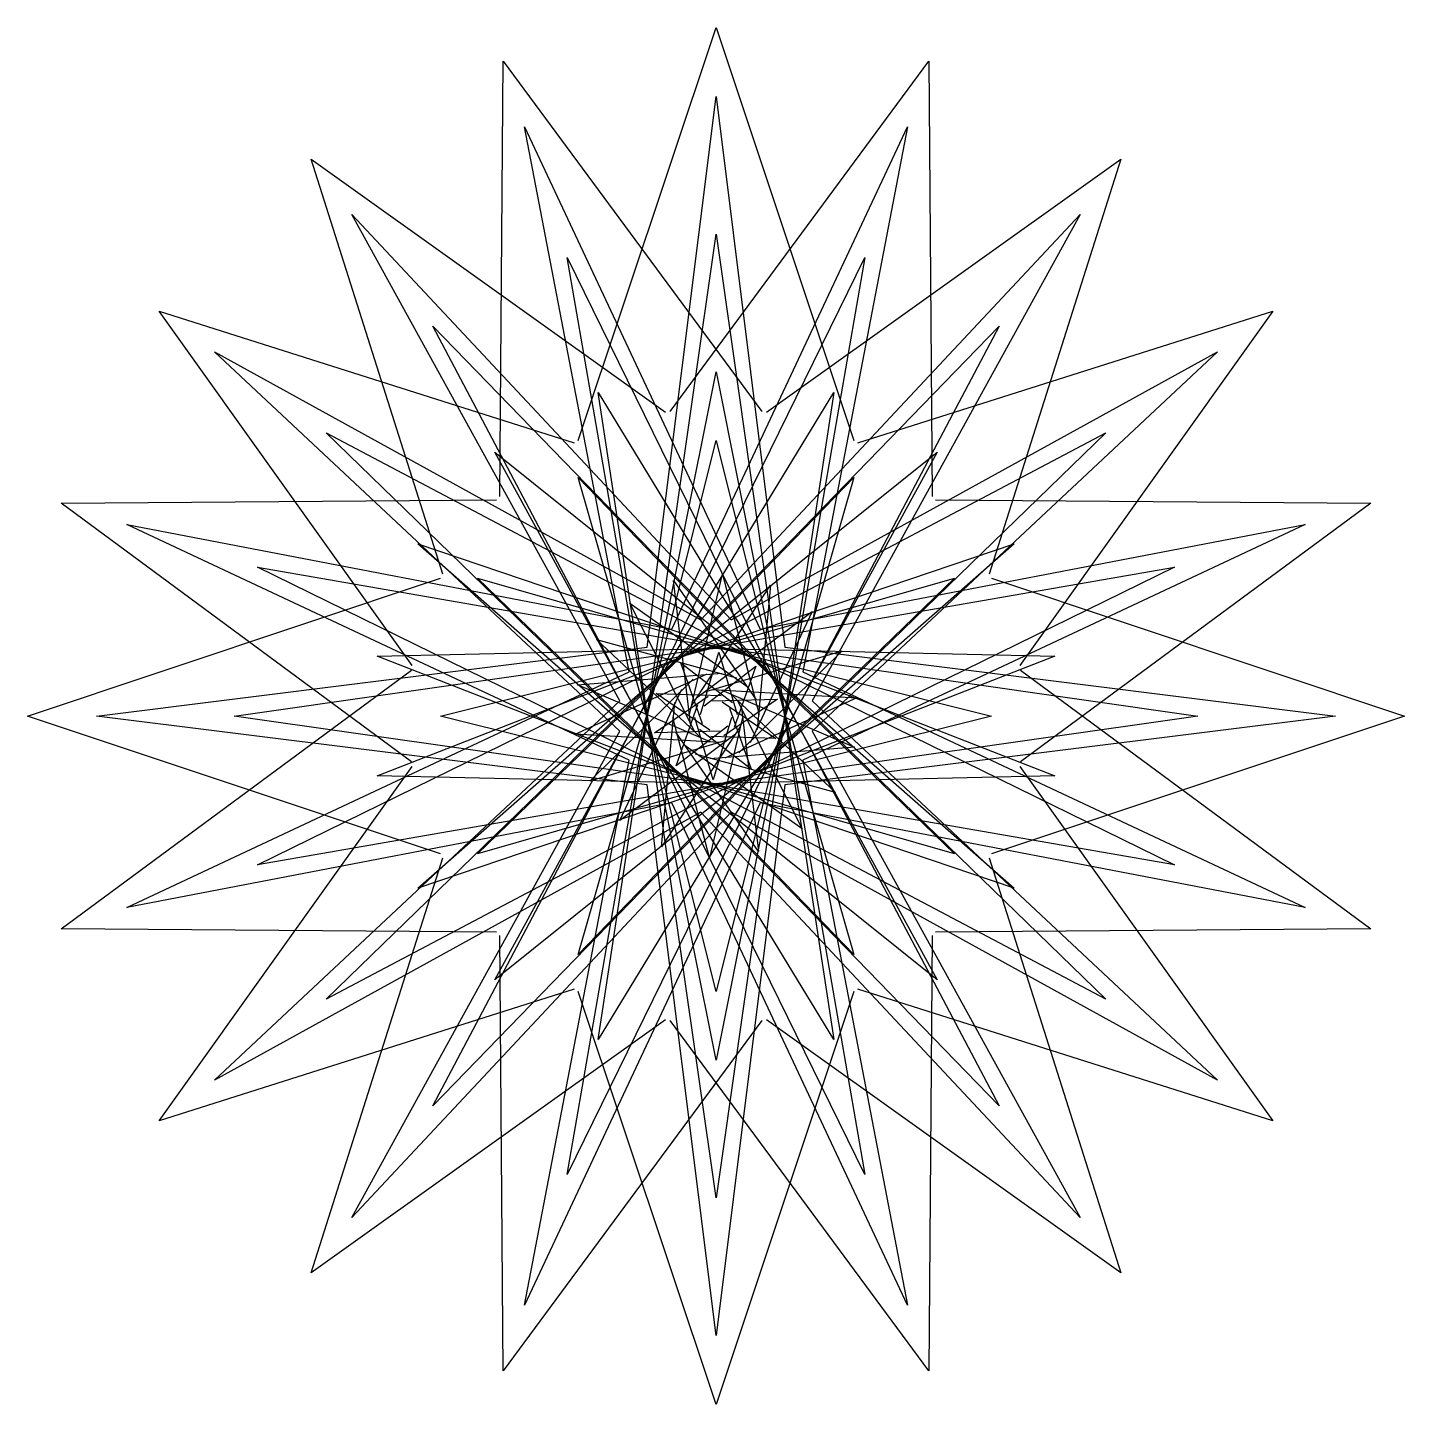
# Model space of a CAD drawing. Extents: x -0.5 to 0.5, y -0.5 to 0.5.
import ezdxf

# ---------------------------------------------------------------- set-up
doc = ezdxf.new("R2010")
doc.units = 0
doc.header["$MEASUREMENT"] = 0
doc.layers.add('G3', color=8, linetype='CONTINUOUS')

msp = doc.modelspace()

# ---------------------------------------------------------------- linework, layer by layer
at = {"layer": 'G3', "color": 3}
for p, q in [((-0.05, 0.05, 0.3), (0, 0.45, 0.3)), ((0, 0.45, 0.3), (0.05, 0.05, 0.3)), ((0.1985, -0.103), (0.2939, -0.4045)), ((0.2939, -0.4045), (0.0367, -0.2206))]:
    msp.add_line(p, q, dxfattribs=at)
for points in [[(-0.1, 0.2), (0, 0.5), (0.1, 0.2)], [(-0.1569, 0.1593), (-0.1545, 0.4755), (0.0333, 0.2211)], [(-0.0333, 0.2211), (0.1545, 0.4755), (0.1569, 0.1593)], [(-0.1985, 0.103), (-0.2939, 0.4045), (-0.0367, 0.2206)], [(0.0367, 0.2206), (0.2939, 0.4045), (0.1985, 0.103)], [(-0.2206, 0.0367), (-0.4045, 0.2939), (-0.103, 0.1985)], [(0.103, 0.1985), (0.4045, 0.2939), (0.2206, 0.0367)], [(-0.2211, -0.0333), (-0.4755, 0.1545), (-0.1593, 0.1569)], [(0.1593, 0.1569), (0.4755, 0.1545), (0.2211, -0.0333)], [(-0.2, -0.1), (-0.5, 0), (-0.2, 0.1)], [(0.2, 0.1), (0.5, 0), (0.2, -0.1)], [(-0.0113, 0.001), (0.0021, 0.0463), (0.0154, 0.001)], [(-0.1593, -0.1569), (-0.4755, -0.1545), (-0.2211, 0.0333)], [(-0.0097, -0.0058), (-0.0255, 0.0386), (0.0119, 0.0099)], [(-0.0086, 0.0074), (0.0289, 0.0362), (0.0131, -0.0083)], [(0.2211, 0.0333), (0.4755, -0.1545), (0.1593, -0.1569)], [(0.0025, -0.0111), (-0.0446, -0.0123), (-0.0057, 0.0144)], [(-0.0044, -0.0104), (-0.0434, 0.0163), (0.0038, 0.015)], [(0.0044, 0.0104), (0.0434, -0.0163), (-0.0038, -0.015)], [(-0.0025, 0.0111), (0.0446, 0.0123), (0.0057, -0.0144)], [(0.0086, -0.0074), (-0.0289, -0.0362), (-0.0131, 0.0083)], [(0.0097, 0.0058), (0.0255, -0.0386), (-0.0119, -0.0099)], [(0.0113, -0.001), (-0.0021, -0.0463), (-0.0154, -0.001)], [(-0.103, -0.1985), (-0.4045, -0.2939), (-0.2206, -0.0367)], [(0.2206, -0.0367), (0.4045, -0.2939), (0.103, -0.1985)], [(-0.0367, -0.2206), (-0.2939, -0.4045), (-0.1985, -0.103)], [(0.0333, -0.2211), (-0.1545, -0.4755), (-0.1569, -0.1593)], [(0.1569, -0.1593), (0.1545, -0.4755), (-0.0333, -0.2211)], [(0.1, -0.2), (0, -0.5), (-0.1, -0.2)]]:
    msp.add_lwpolyline(points, dxfattribs=at)
for points, elevation in [([(-0.063, 0.0321), (-0.1391, 0.428), (0.0321, 0.063)], 0.3), ([(-0.0321, 0.063), (0.1391, 0.428), (0.063, 0.0321)], 0.3), ([(-0.0698, 0.0111), (-0.2645, 0.3641), (0.0111, 0.0698)], 0.3), ([(-0.0111, 0.0698), (0.2645, 0.3641), (0.0698, 0.0111)], 0.3), ([(-0.05, 0), (0, 0.35), (0.05, 0)], 0.5), ([(-0.0476, -0.0155), (-0.1082, 0.3329), (0.0476, 0.0155)], 0.5), ([(-0.0476, 0.0155), (0.1082, 0.3329), (0.0476, -0.0155)], 0.5), ([(-0.0405, -0.0294), (-0.2057, 0.2832), (0.0405, 0.0294)], 0.5), ([(-0.0405, 0.0294), (0.2057, 0.2832), (0.0405, -0.0294)], 0.5), ([(-0.0698, -0.0111), (-0.3641, 0.2645), (-0.0111, 0.0698)], 0.3), ([(0.0111, 0.0698), (0.3641, 0.2645), (0.0698, -0.0111)], 0.3), ([(-0.05, 0), (0, 0.25), (0.05, 0)], 0.55), ([(-0.047, -0.0171), (-0.0855, 0.2349), (0.047, 0.0171)], 0.55), ([(-0.047, 0.0171), (0.0855, 0.2349), (0.047, -0.0171)], 0.55), ([(-0.0294, -0.0405), (-0.2832, 0.2057), (0.0294, 0.0405)], 0.5), ([(-0.05, 0), (0, 0.2), (0.05, 0)], 0.8), ([(-0.0294, 0.0405), (0.2832, 0.2057), (0.0294, -0.0405)], 0.5), ([(-0.0383, -0.0321), (-0.1607, 0.1915), (0.0383, 0.0321)], 0.55), ([(-0.0383, 0.0321), (0.1607, 0.1915), (0.0383, -0.0321)], 0.55), ([(-0.0433, -0.025), (-0.1, 0.1732), (0.0433, 0.025)], 0.8), ([(-0.0433, 0.025), (0.1, 0.1732), (0.0433, -0.025)], 0.8), ([(-0.063, -0.0321), (-0.428, 0.1391), (-0.0321, 0.063)], 0.3), ([(0.0321, 0.063), (0.428, 0.1391), (0.063, -0.0321)], 0.3), ([(-0.025, -0.0433), (-0.2165, 0.125), (0.025, 0.0433)], 0.55), ([(-0.025, 0.0433), (0.2165, 0.125), (0.025, -0.0433)], 0.55), ([(-0.0155, -0.0476), (-0.3329, 0.1082), (0.0155, 0.0476)], 0.5), ([(-0.025, -0.0433), (-0.1732, 0.1), (0.025, 0.0433)], 0.6), ([(-0.025, 0.0433), (0.1732, 0.1), (0.025, -0.0433)], 0.8), ([(-0.0193, 0.001), (0.0047, 0.103), (0.0314, 0.001)], 0.8), ([(-0.0155, 0.0476), (0.3329, 0.1082), (0.0155, -0.0476)], 0.5), ([(-0.0185, -0.0057), (-0.0308, 0.0984), (0.0292, 0.0117)], 0.8), ([(-0.0178, 0.0075), (0.0397, 0.0951), (0.0298, -0.0098)], 0.8), ([(-0.0154, -0.0116), (-0.0626, 0.0819), (0.0234, 0.0209)], 0.8), ([(-0.0141, 0.0132), (0.0698, 0.0758), (0.0247, -0.0194)], 0.8), ([(-0.0105, -0.0162), (-0.0868, 0.0556), (0.0148, 0.0277)], 0.8), ([(-0.05, -0.05), (-0.45, 0), (-0.05, 0.05)], 0.3), ([(0, -0.05), (-0.35, 0), (0, 0.05)], 0.5), ([(0.0155, -0.0476), (-0.3329, -0.1082), (-0.0155, 0.0476)], 0.5), ([(0.0294, -0.0405), (-0.2832, -0.2057), (-0.0294, 0.0405)], 0.5), ([(-0.0087, -0.0492), (-0.2462, 0.0434), (0.0087, 0.0492)], 0.55), ([(0.0087, -0.0492), (-0.2462, -0.0434), (-0.0087, 0.0492)], 0.55), ([(0.025, -0.0433), (-0.2165, -0.125), (-0.025, 0.0433)], 0.55), ([(0, -0.05), (-0.2, 0), (0, 0.05)], 0.6), ([(0.025, -0.0433), (-0.1732, -0.1), (-0.025, 0.0433)], 0.6), ([(0.0294, 0.0405), (0.2832, -0.2057), (-0.0294, -0.0405)], 0.5), ([(0.025, 0.0433), (0.1732, -0.1), (-0.025, -0.0433)], 0.8), ([(0.025, 0.0433), (0.2165, -0.125), (-0.025, -0.0433)], 0.55), ([(0.0155, 0.0476), (0.3329, -0.1082), (-0.0155, -0.0476)], 0.5), ([(-0.0088, 0.0172), (0.0916, 0.0474), (0.0166, -0.0267)], 0.8), ([(0.0087, 0.0492), (0.2462, -0.0434), (-0.0087, -0.0492)], 0.55), ([(-0.0087, 0.0492), (0.2462, 0.0434), (0.0087, -0.0492)], 0.55), ([(0, 0.05), (0.35, 0), (0, -0.05)], 0.5), ([(0, 0.05), (0.2, 0), (0, -0.05)], 0.8), ([(0.05, 0.05), (0.45, 0), (0.05, -0.05)], 0.3), ([(-0.0321, -0.063), (-0.428, -0.1391), (-0.063, 0.0321)], 0.3), ([(0.0383, -0.0321), (-0.1607, -0.1915), (-0.0383, 0.0321)], 0.55), ([(0.0024, -0.0192), (-0.1022, -0.0132), (-0.0064, 0.0307)], 0.8), ([(-0.0043, -0.0188), (-0.1006, 0.0226), (0.0045, 0.0311)], 0.8), ([(0.0383, 0.0321), (0.1607, -0.1915), (-0.0383, -0.0321)], 0.55), ([(0.063, 0.0321), (0.428, -0.1391), (0.0321, -0.063)], 0.3), ([(0.0405, -0.0294), (-0.2057, -0.2832), (-0.0405, 0.0294)], 0.5), ([(0.0433, -0.025), (-0.1, -0.1732), (-0.0433, 0.025)], 0.8), ([(0.0088, -0.0172), (-0.0916, -0.0474), (-0.0166, 0.0267)], 0.8), ([(0.0433, 0.025), (0.1, -0.1732), (-0.0433, -0.025)], 0.8), ([(0.0405, 0.0294), (0.2057, -0.2832), (-0.0405, -0.0294)], 0.5), ([(-0.0111, -0.0698), (-0.3641, -0.2645), (-0.0698, 0.0111)], 0.3), ([(0.0476, -0.0155), (-0.1082, -0.3329), (-0.0476, 0.0155)], 0.5), ([(0.047, -0.0171), (-0.0855, -0.2349), (-0.047, 0.0171)], 0.55), ([(0.0141, -0.0132), (-0.0698, -0.0758), (-0.0247, 0.0194)], 0.8), ([(0.0476, 0.0155), (0.1082, -0.3329), (-0.0476, -0.0155)], 0.5), ([(0.047, 0.0171), (0.0855, -0.2349), (-0.047, -0.0171)], 0.55), ([(0.0154, 0.0116), (0.0626, -0.0819), (-0.0234, -0.0209)], 0.8), ([(0.0105, 0.0162), (0.0868, -0.0556), (-0.0148, -0.0277)], 0.8), ([(0.0043, 0.0188), (0.1006, -0.0226), (-0.0045, -0.0311)], 0.8), ([(-0.0024, 0.0192), (0.1022, 0.0132), (0.0064, -0.0307)], 0.8), ([(0.0698, 0.0111), (0.3641, -0.2645), (0.0111, -0.0698)], 0.3), ([(0.05, 0), (0, -0.35), (-0.05, 0)], 0.5), ([(0.05, 0), (0, -0.2), (-0.05, 0)], 0.8), ([(0.05, 0), (0, -0.25), (-0.05, 0)], 0.55), ([(0.0178, -0.0075), (-0.0397, -0.0951), (-0.0298, 0.0098)], 0.8), ([(0.0185, 0.0057), (0.0308, -0.0984), (-0.0292, -0.0117)], 0.8), ([(0.0193, -0.001), (-0.0047, -0.103), (-0.0314, -0.001)], 0.8), ([(0.0111, -0.0698), (-0.2645, -0.3641), (-0.0698, -0.0111)], 0.3), ([(0.0698, -0.0111), (0.2645, -0.3641), (-0.0111, -0.0698)], 0.3), ([(0.0321, -0.063), (-0.1391, -0.428), (-0.063, -0.0321)], 0.3), ([(0.063, -0.0321), (0.1391, -0.428), (-0.0321, -0.063)], 0.3), ([(0.05, -0.05), (0, -0.45), (-0.05, -0.05)], 0.3)]:
    msp.add_lwpolyline(points, dxfattribs=dict(at, elevation=elevation))

doc.saveas('drawing.dxf')
